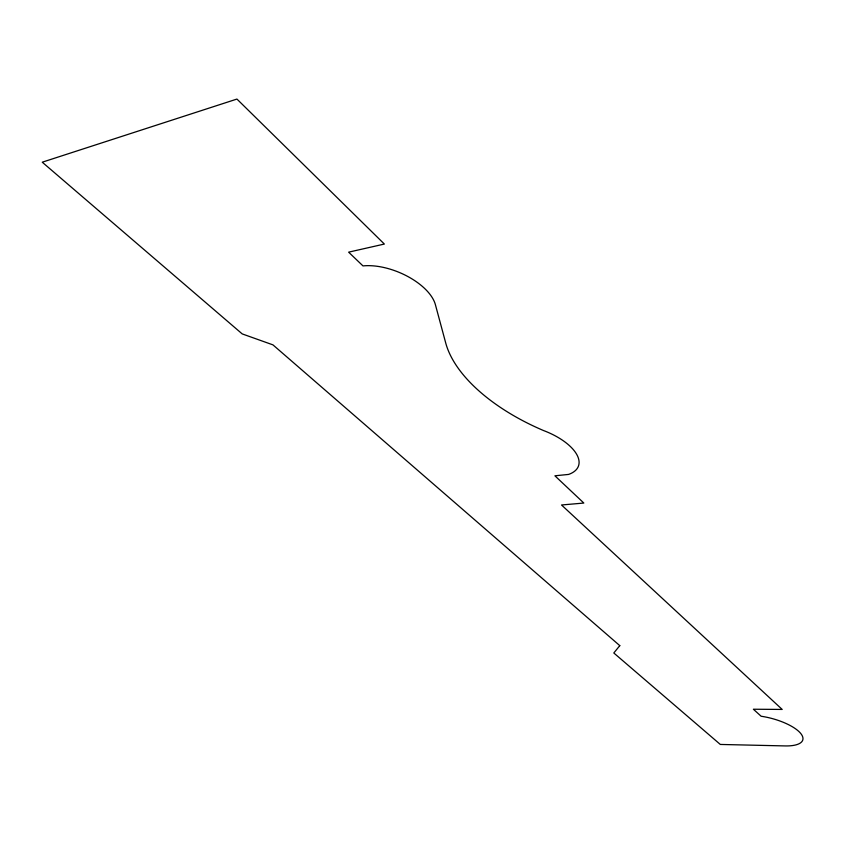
<?xml version="1.0" encoding="UTF-8"?>
<svg xmlns="http://www.w3.org/2000/svg" width="845" height="845" viewBox="0 0 845 845"><rect width="100%" height="100%" fill="white"/><g stroke="black" fill="none" stroke-linecap="round" stroke-linejoin="round"><path stroke-width="1.27" d="M619.797 645.654L613.808 652.984L720.31 744.445L785.765 745.934A35.49 12.654 14.9 0 0 800.648 733.365A35.49 12.654 14.9 0 0 761.134 716.243L753.391 709.23L782.185 709.441L561.513 504.983L583.832 503.05L554.901 475.798L568.59 474.425A47.795 22.213 18.8 0 0 543.567 430.559A152.839 78.68 18.3 0 1 445.885 343.598L435.492 305.024A49.263 25.086 22.6 0 0 362.97 265.911L348.626 252.159L384.359 244.057L236.938 99.066L42.25 162.198L242.219 333.912L272.946 344.866L619.797 645.654"/></g></svg>
